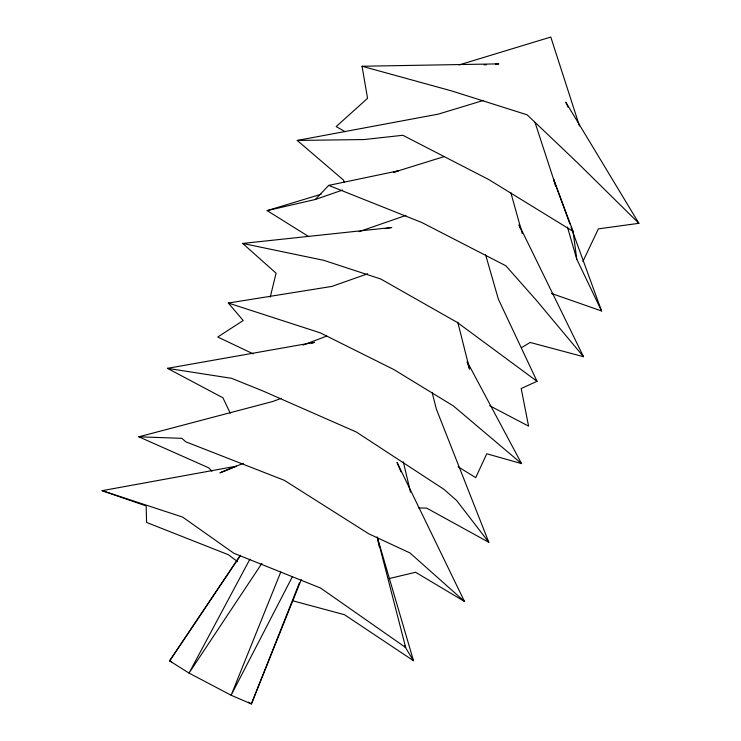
<?xml version="1.0" encoding="UTF-8"?>
<svg xmlns="http://www.w3.org/2000/svg" width="741" height="741" viewBox="0 0 741 741"><rect width="100%" height="100%" fill="white"/><g stroke="black" fill="none" stroke-linecap="round" stroke-linejoin="round"><path stroke-width="1.11" d="M270.206 297.197L276.087 273.197L242.687 243.437L391.813 227.487L385.079 228.663M299.364 582.917L251.384 703.95L231.127 695.243L189.038 673.078L169.624 660.889L240.38 555.194M280.765 572.033L231.127 695.243L292.51 576.479M301.318 579.545L251.384 703.95L248.439 702.135M582.898 261.48L598.376 228.858L638.899 223.319L565.8 102.202L568.236 107.362M249.902 559.205L189.038 673.078L261.879 563.382M240.353 555.676L169.624 660.889L171.671 661.787M308.728 236.601L267.14 210.62L315.314 199.477L328.698 185.389L398.297 170.828L444.535 156.49M521.46 347.668L530.158 342.462L583.528 356.708L519.024 224.792L520.015 228.108M485.614 254.811L498.35 299.123L537.021 381.309L521.192 388.525L528.583 426.14L489.671 405.725M243.344 463.301L219.929 472.841L236.49 466.163L102.101 490.672L146.172 505.936L146.588 522.442L228.348 554.722L237.602 561.632M303.06 345.065L326.781 336.053M281.321 398.297L272.688 401.511L138.808 436.801L208.805 467.877L211.935 471.248M367.666 273.79L331.857 286.415L228.348 303.041L243.196 320.538L217.743 337.016L253.218 353.874M358.987 231.683L405.911 215.427M315.314 199.477L342.611 190.057M393.925 172.338L398.297 170.828L393.888 172.171M311.377 343.379L314.582 342.323L167.457 368.342L222.921 397.787L230.247 413.209M459.096 64.93L550.785 37.05L579.471 125.97M483.308 100.47L438.394 114.105L297.234 140.447L343.648 180.23L344.065 182.453M267.14 210.62L321.149 194.235M389.034 578.601L415.562 572.265L464.487 601.442L397.046 462.458L401.001 471.776M484.142 64.847L486.411 64.699M495.46 64.097L498.85 63.874L362.043 66.245L367.545 98.321L336.192 126.572L345.195 131.731M297.234 140.447L364.174 139.549L402.854 135.279L488.717 179.535L573.089 231.359L576.757 259.183L601.562 310.961L551.295 293.399M418.73 508.011L426.649 508.094L488.828 542.329L436.347 409.069L432.105 392.378M138.808 436.801L181.878 438.339L185.75 441.803L284.285 480.307L368.731 533.789L409.986 552.953L464.487 601.442M167.457 368.342L231.572 378.318L262.842 390.933L356.301 432.003L443.822 489.245L456.66 500.518L488.828 542.329M242.687 243.437L323.752 260.323L380.818 279.033L457.401 322.511L537.021 381.309M292.871 600.812L344.528 614.734L413.487 660.713L377.502 537.966M362.043 66.245L451.491 90.874L527.11 114.809L577.026 162.307L638.899 223.319M467.284 361.923L521.553 463.607L486.763 453.77L475.722 477.639L458.049 466.737M228.348 303.041L320.242 332.839L393.767 369.5L453.335 405.901L521.553 463.607M102.101 490.672L182.592 517.061L233.841 553.249L320.51 588.011L405.67 647.532L377.178 536.864M328.698 185.389L421.861 222.532L505.853 265.778L536.595 300.55L583.528 356.708M404.466 645.615L405.67 647.532M404.484 645.893L413.487 660.713M573.089 231.359L553.647 179.461L534.965 122.265M569.885 224.014L553.647 179.461L555.565 186.102M571.07 227.274L601.562 310.961M467.099 361.923L469.581 369.111L457.79 322.224M567.449 227.07L576.757 259.183M510.808 192.54L522.248 233.572M403.299 461.782L410.486 492.126M377.428 537.994L379.364 547.006"/></g></svg>
